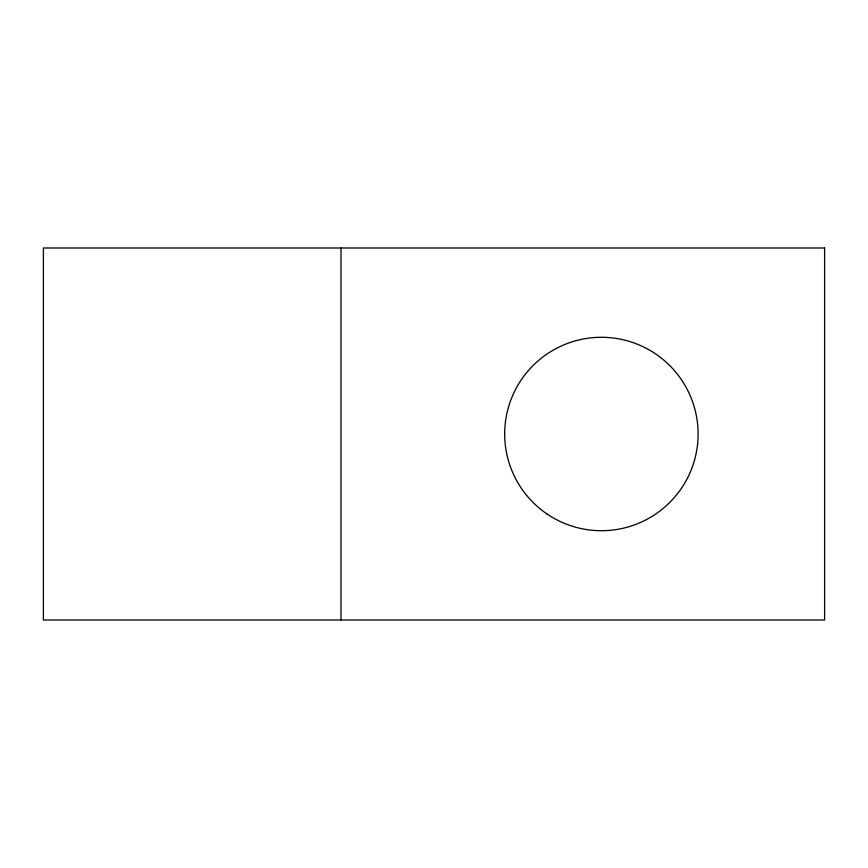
<?xml version="1.0" encoding="UTF-8"?>
<svg xmlns="http://www.w3.org/2000/svg" width="868" height="868" viewBox="0 0 868 868"><rect width="100%" height="100%" fill="white"/><g stroke="black" fill="none" stroke-linecap="round" stroke-linejoin="round"><path stroke-width="1.3" d="M341.005 247.998L341.005 620.002M824.6 247.998L43.4 247.998L43.4 620.002L824.6 620.002L824.6 247.998M546.981 513.954A96.717 96.717 0 0 0 697.85 441.15A96.717 96.717 0 0 0 559.361 346.896A96.717 96.717 0 0 0 546.981 513.954"/></g></svg>
